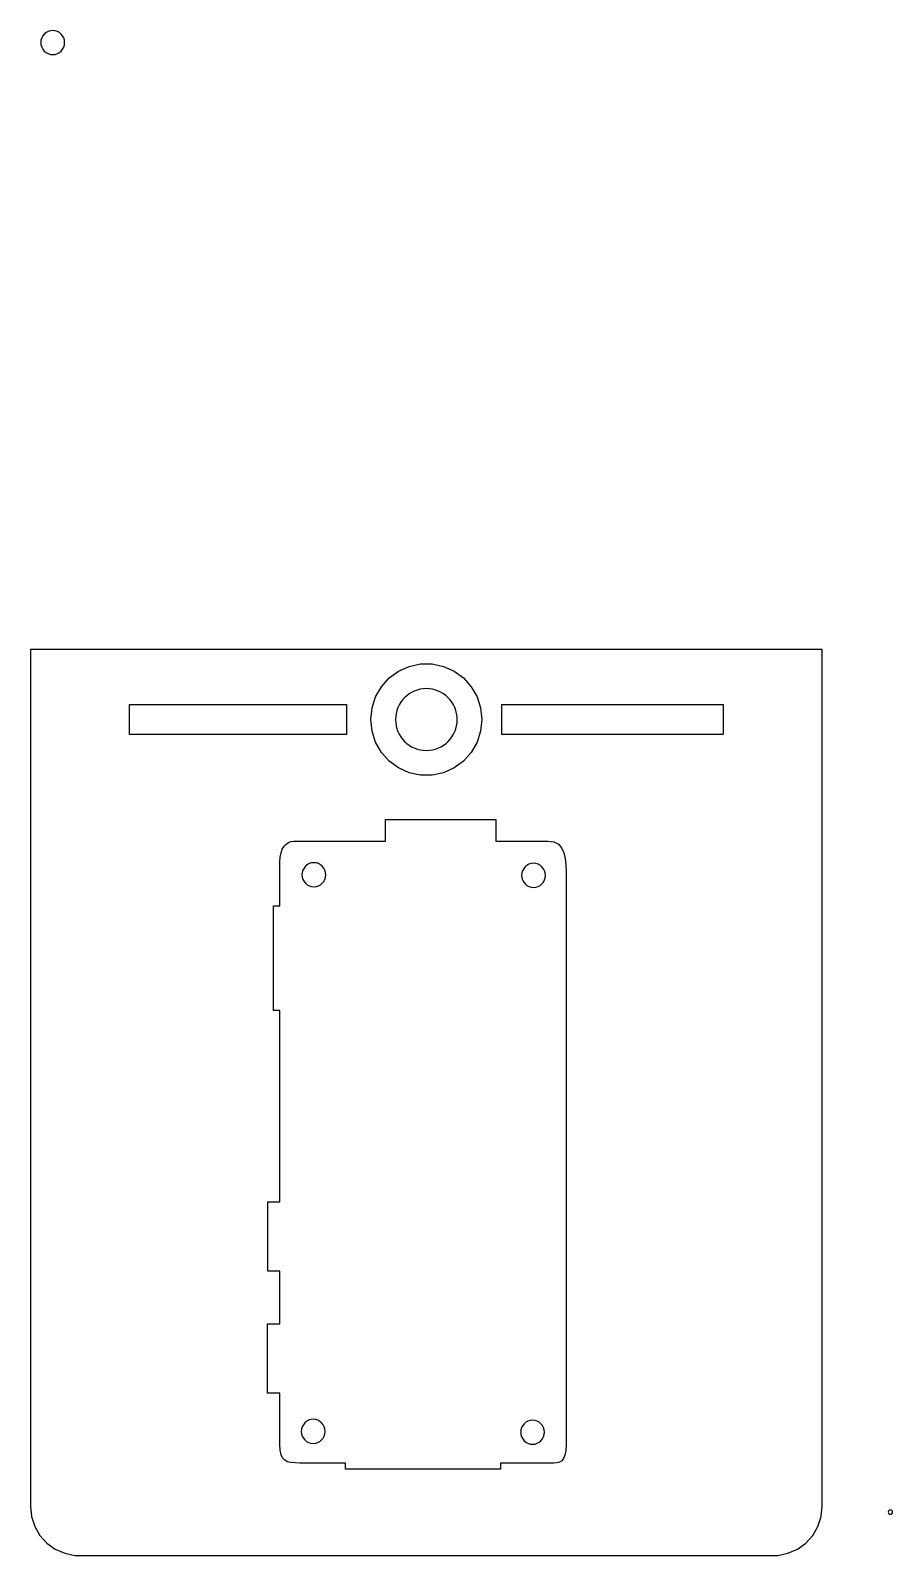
# Model space of a CAD drawing. Extents: x 27 to 114, y -102 to 53.
import ezdxf

# ---------------------------------------------------------------- set-up
doc = ezdxf.new("R2010")
doc.units = 0
doc.header["$MEASUREMENT"] = 0
doc.layers.add('LAYER_1', color=7, linetype='CONTINUOUS')

# ---------------------------------------------------------------- blocks, each defined once
blk = doc.blocks.new('BLOCK_3')
at = {"layer": 'LAYER_1', "color": 83}
blk.add_open_spline([(77.84, -34.04), (77.84, -34.04), (77.84, -34.04), (77.84, -34.04), (77.17, -34.04), (76.63, -33.47), (76.63, -32.81), (76.63, -32.81), (76.63, -32.81), (76.63, -32.81), (76.63, -32.16), (77.17, -31.59), (77.84, -31.59), (77.84, -31.59), (77.84, -31.59), (77.84, -31.59), (78.5, -31.59), (79.04, -32.16), (79.04, -32.81), (79.04, -32.81), (79.04, -32.81), (79.04, -32.81), (79.04, -33.47), (78.5, -34.04), (77.84, -34.04)], degree=3, knots=[0, 0, 0, 0, 1, 1, 1, 2, 2, 2, 3, 3, 3, 4, 4, 4, 5, 5, 5, 6, 6, 6, 7, 7, 7, 8, 8, 8, 8], dxfattribs=at)
blk = doc.blocks.new('BLOCK_2')
at = {"layer": 'LAYER_1'}
blk.add_blockref('BLOCK_3', (0, 0), dxfattribs=at)
blk = doc.blocks.new('BLOCK_5')
at = {"layer": 'LAYER_1', "color": 83}
blk.add_open_spline([(55.61, -33.98), (55.61, -33.98), (55.61, -33.98), (55.61, -33.98), (54.93, -33.98), (54.39, -33.41), (54.39, -32.75), (54.39, -32.75), (54.39, -32.75), (54.39, -32.75), (54.39, -32.09), (54.93, -31.53), (55.61, -31.53), (55.61, -31.53), (55.61, -31.53), (55.61, -31.53), (56.26, -31.53), (56.8, -32.09), (56.8, -32.75), (56.8, -32.75), (56.8, -32.75), (56.8, -32.75), (56.8, -33.41), (56.26, -33.98), (55.61, -33.98)], degree=3, knots=[0, 0, 0, 0, 1, 1, 1, 2, 2, 2, 3, 3, 3, 4, 4, 4, 5, 5, 5, 6, 6, 6, 7, 7, 7, 8, 8, 8, 8], dxfattribs=at)
blk = doc.blocks.new('BLOCK_4')
at = {"layer": 'LAYER_1'}
blk.add_blockref('BLOCK_5', (0, 0), dxfattribs=at)
blk = doc.blocks.new('BLOCK_7')
at = {"layer": 'LAYER_1', "color": 83}
blk.add_open_spline([(55.54, -90.33), (55.54, -90.33), (55.54, -90.33), (55.54, -90.33), (54.86, -90.33), (54.32, -89.77), (54.32, -89.1), (54.32, -89.1), (54.32, -89.1), (54.32, -89.1), (54.32, -88.45), (54.86, -87.88), (55.54, -87.88), (55.54, -87.88), (55.54, -87.88), (55.54, -87.88), (56.19, -87.88), (56.73, -88.45), (56.73, -89.1), (56.73, -89.1), (56.73, -89.1), (56.73, -89.1), (56.73, -89.77), (56.19, -90.33), (55.54, -90.33)], degree=3, knots=[0, 0, 0, 0, 1, 1, 1, 2, 2, 2, 3, 3, 3, 4, 4, 4, 5, 5, 5, 6, 6, 6, 7, 7, 7, 8, 8, 8, 8], dxfattribs=at)
blk = doc.blocks.new('BLOCK_6')
at = {"layer": 'LAYER_1'}
blk.add_blockref('BLOCK_7', (0, 0), dxfattribs=at)
blk = doc.blocks.new('BLOCK_9')
at = {"layer": 'LAYER_1', "color": 83}
blk.add_open_spline([(77.74, -90.41), (77.74, -90.41), (77.74, -90.41), (77.74, -90.41), (77.07, -90.41), (76.53, -89.85), (76.53, -89.18), (76.53, -89.18), (76.53, -89.18), (76.53, -89.18), (76.53, -88.53), (77.07, -87.96), (77.74, -87.96), (77.74, -87.96), (77.74, -87.96), (77.74, -87.96), (78.4, -87.96), (78.94, -88.53), (78.94, -89.18), (78.94, -89.18), (78.94, -89.18), (78.94, -89.18), (78.94, -89.85), (78.4, -90.41), (77.74, -90.41)], degree=3, knots=[0, 0, 0, 0, 1, 1, 1, 2, 2, 2, 3, 3, 3, 4, 4, 4, 5, 5, 5, 6, 6, 6, 7, 7, 7, 8, 8, 8, 8], dxfattribs=at)
blk = doc.blocks.new('BLOCK_8')
at = {"layer": 'LAYER_1'}
blk.add_blockref('BLOCK_9', (0, 0), dxfattribs=at)
blk = doc.blocks.new('BLOCK_12')
at = {"layer": 'LAYER_1', "color": 7}
blk.add_open_spline([(29.16, 50.28), (29.16, 50.28), (29.16, 50.28), (29.16, 50.28), (28.49, 50.28), (27.94, 50.84), (27.94, 51.51), (27.94, 51.51), (27.94, 51.51), (27.94, 51.51), (27.94, 52.16), (28.49, 52.72), (29.16, 52.72), (29.16, 52.72), (29.16, 52.72), (29.16, 52.72), (29.81, 52.72), (30.36, 52.16), (30.36, 51.51), (30.36, 51.51), (30.36, 51.51), (30.36, 51.51), (30.36, 50.84), (29.81, 50.28), (29.16, 50.28)], degree=3, knots=[0, 0, 0, 0, 1, 1, 1, 2, 2, 2, 3, 3, 3, 4, 4, 4, 5, 5, 5, 6, 6, 6, 7, 7, 7, 8, 8, 8, 8], dxfattribs=at)
blk = doc.blocks.new('BLOCK_11')
at = {"layer": 'LAYER_1'}
blk.add_blockref('BLOCK_12', (0, 0), dxfattribs=at)
blk = doc.blocks.new('BLOCK_10')
at = {"layer": 'LAYER_1'}
blk.add_blockref('BLOCK_11', (0, 0), dxfattribs=at)
blk = doc.blocks.new('BLOCK_14')
at = {"layer": 'LAYER_1', "color": 7}
blk.add_open_spline([(29.16, 50.28), (29.16, 50.28), (29.16, 50.28), (29.16, 50.28), (28.49, 50.28), (27.94, 50.84), (27.94, 51.51), (27.94, 51.51), (27.94, 51.51), (27.94, 51.51), (27.94, 52.16), (28.49, 52.72), (29.16, 52.72), (29.16, 52.72), (29.16, 52.72), (29.16, 52.72), (29.81, 52.72), (30.36, 52.16), (30.36, 51.51), (30.36, 51.51), (30.36, 51.51), (30.36, 51.51), (30.36, 50.84), (29.81, 50.28), (29.16, 50.28)], degree=3, knots=[0, 0, 0, 0, 1, 1, 1, 2, 2, 2, 3, 3, 3, 4, 4, 4, 5, 5, 5, 6, 6, 6, 7, 7, 7, 8, 8, 8, 8], dxfattribs=at)
blk = doc.blocks.new('BLOCK_13')
at = {"layer": 'LAYER_1'}
blk.add_blockref('BLOCK_14', (0, 0), dxfattribs=at)

msp = doc.modelspace()

# ---------------------------------------------------------------- linework, layer by layer
at = {"layer": 'LAYER_1', "color": 83}
for points in [[(107.06, -9.93), (26.9, -9.93), (26.9, -96.69), (27.01, -97.73), (27.34, -98.73), (27.86, -99.63), (28.56, -100.41), (29.41, -101.03), (30.37, -101.45), (31.39, -101.67), (102.57, -101.67), (103.59, -101.45), (104.55, -101.03), (105.4, -100.41), (106.1, -99.63), (106.62, -98.73), (106.95, -97.73), (107.06, -96.69), (107.06, -9.93)], [(67.57, -11.41), (68.72, -11.66), (69.79, -12.14), (70.75, -12.83), (71.53, -13.71), (72.12, -14.74), (72.48, -15.86), (72.61, -17.04), (72.48, -18.21), (72.12, -19.34), (71.53, -20.36), (70.75, -21.24), (69.79, -21.93), (68.72, -22.42), (67.57, -22.66), (66.39, -22.66), (65.24, -22.42), (64.17, -21.93), (63.22, -21.24), (62.43, -20.36), (61.84, -19.34), (61.48, -18.21), (61.36, -17.04), (61.48, -15.86), (61.84, -14.74), (62.43, -13.71), (63.22, -12.83), (64.17, -12.14), (65.24, -11.66), (66.39, -11.41), (67.57, -11.41)], [(36.92, -15.53), (58.88, -15.53), (58.88, -18.54), (36.92, -18.54), (36.92, -15.53)], [(74.63, -15.53), (97.04, -15.53), (97.04, -18.54), (74.63, -18.54), (74.63, -15.53)]]:
    msp.add_lwpolyline(points, dxfattribs=at)
at = {"layer": 'LAYER_1', "color": 139}
msp.add_open_spline([(66.98, -13.91), (68.71, -13.91), (70.11, -15.31), (70.11, -17.04), (70.11, -18.76), (68.71, -20.16), (66.98, -20.16), (65.25, -20.16), (63.86, -18.76), (63.86, -17.04), (63.86, -15.31), (65.25, -13.91), (66.98, -13.91)], degree=3, knots=[0, 0, 0, 0, 1, 1, 1, 2, 2, 2, 3, 3, 3, 4, 4, 4, 4], dxfattribs=at)
at = {"layer": 'LAYER_1', "color": 1}
msp.add_open_spline([(74.5, -92.93), (74.5, -92.93), (74.5, -92.31), (74.5, -92.31), (74.5, -92.31), (79.54, -92.31), (79.54, -92.31), (80.47, -92.38), (81.13, -92.24), (81.13, -90.43), (81.13, -90.43), (81.13, -33.16), (81.13, -33.16), (81.13, -31.23), (81.13, -29.34), (79.28, -29.34), (79.28, -29.34), (74.03, -29.34), (74.03, -29.34), (74.03, -29.34), (74.03, -27.18), (74.03, -27.18), (74.03, -27.18), (74.03, -27.16), (74.03, -27.16), (74.03, -27.16), (62.84, -27.16), (62.84, -27.16), (62.84, -27.16), (62.84, -29.34), (62.84, -29.34), (62.84, -29.34), (53.52, -29.34), (53.52, -29.34), (52.82, -29.34), (52.15, -30.05), (52.15, -31.46), (52.15, -31.46), (52.15, -35.9), (52.15, -35.9), (52.15, -35.9), (51.51, -35.9), (51.51, -35.9), (51.51, -35.9), (51.51, -46.5), (51.51, -46.5), (51.51, -46.5), (52.15, -46.5), (52.15, -46.5), (52.15, -46.5), (52.15, -65.87), (52.15, -65.87), (52.15, -65.87), (50.94, -65.87), (50.94, -65.87), (50.94, -65.87), (50.94, -72.87), (50.94, -72.87), (50.94, -72.87), (52.15, -72.87), (52.15, -72.87), (52.15, -72.87), (52.15, -78.22), (52.15, -78.22), (52.15, -78.22), (50.89, -78.22), (50.89, -78.22), (50.89, -78.22), (50.89, -85.22), (50.89, -85.22), (50.89, -85.22), (52.15, -85.22), (52.15, -85.22), (52.15, -85.22), (52.15, -90.43), (52.15, -90.43), (52.15, -92.19), (52.79, -92.31), (54.18, -92.31), (54.18, -92.31), (58.78, -92.31), (58.78, -92.31), (58.78, -92.31), (58.78, -92.93), (58.78, -92.93), (58.78, -92.93), (74.5, -92.93), (74.5, -92.93)], degree=3, knots=[0, 0, 0, 0, 1, 1, 1, 2, 2, 2, 3, 3, 3, 4, 4, 4, 5, 5, 5, 6, 6, 6, 7, 7, 7, 8, 8, 8, 9, 9, 9, 10, 10, 10, 11, 11, 11, 12, 12, 12, 13, 13, 13, 14, 14, 14, 15, 15, 15, 16, 16, 16, 17, 17, 17, 18, 18, 18, 19, 19, 19, 20, 20, 20, 21, 21, 21, 22, 22, 22, 23, 23, 23, 24, 24, 24, 25, 25, 25, 26, 26, 26, 27, 27, 27, 28, 28, 28, 29, 29, 29, 29], dxfattribs=at)
at = {"layer": 'LAYER_1'}
msp.add_open_spline([(113.74, -97.27), (113.74, -97.21), (113.77, -97.16), (113.81, -97.12), (113.86, -97.07), (113.91, -97.05), (113.97, -97.05), (114.02, -97.05), (114.07, -97.07), (114.11, -97.11), (114.15, -97.15), (114.18, -97.21), (114.18, -97.27), (114.18, -97.34), (114.15, -97.39), (114.11, -97.44), (114.07, -97.48), (114.02, -97.5), (113.96, -97.5), (113.9, -97.5), (113.85, -97.48), (113.81, -97.44), (113.76, -97.39), (113.74, -97.34), (113.74, -97.27)], degree=3, knots=[0, 0, 0, 0, 1, 1, 1, 2, 2, 2, 3, 3, 3, 4, 4, 4, 5, 5, 5, 6, 6, 6, 7, 7, 7, 8, 8, 8, 8], dxfattribs=at)

# ---------------------------------------------------------------- block references
for name in ['BLOCK_10', 'BLOCK_13', 'BLOCK_4', 'BLOCK_2', 'BLOCK_6', 'BLOCK_8']:
    msp.add_blockref(name, (0, 0), dxfattribs=at)

doc.saveas('drawing.dxf')
